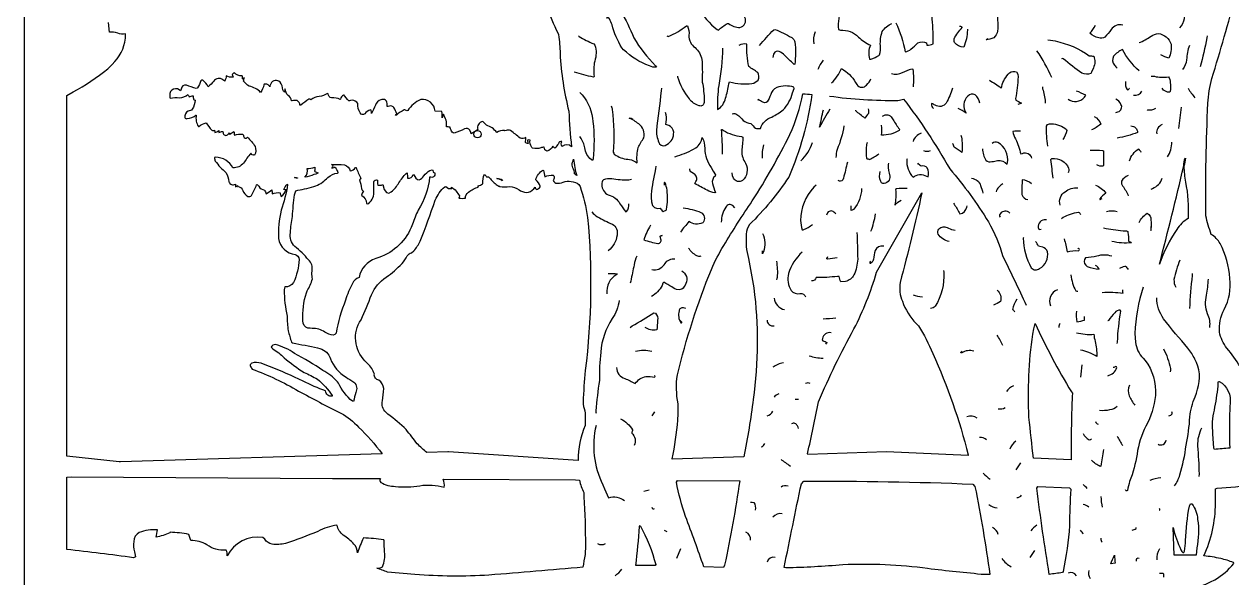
# Model space of a CAD drawing. Extents: x 1.4 to 96.1, y 1 to 80.1.
# Drawn here: x 22.92 to 37.49, y 51.5 to 58.17 of the extents above; entities that cross this region are included whole.
import ezdxf

# ---------------------------------------------------------------- set-up
doc = ezdxf.new("R2010")
doc.units = 0
doc.linetypes.add('0', pattern=[0])
doc.layers.add('1', color=7, linetype='0')

msp = doc.modelspace()

# ---------------------------------------------------------------- linework, layer by layer
at = {"layer": '1'}
for p, q in [((32.261147, 53.64537), (32.218891, 53.64537)), ((30.524971, 53.495903), (30.492149, 53.44735)), ((34.937416, 52.881485), (34.881073, 52.798149)), ((30.393675, 52.541122), (30.459324, 52.557304)), ((30.639858, 52.071831), (30.672678, 52.055649)), ((30.836794, 51.845284), (30.787563, 51.732002)), ((35.106445, 51.825928), (35.050102, 51.742592))]:
    msp.add_line(p, q, dxfattribs=at)
msp.add_lwpolyline([(52.935673, 80.146736), (22.935673, 80.146736), (22.935673, 80.118958), (22.921783, 80.118958), (22.921783, 42.118965), (52.921783, 42.118965), (52.921783, 42.146744), (52.935673, 42.146744)], close=True, dxfattribs=at)
for points in [[(31.526096, 58.852333, 0.062585), (31.047159, 58.396088), (31.04995, 58.370132, 0.09625), (31.279667, 58.103561), (31.295324, 58.0979, -0.064793), (31.403906, 58.1763), (31.418364, 58.176422, 0.168563), (31.554003, 58.130043, 0.499755), (31.613884, 58.250462), (31.607481, 58.263596, 0.272174), (31.485893, 58.320755), (31.477123, 58.325211, -0.107745), (31.462774, 58.410629, 0.114381), (31.745256, 58.494606), (31.760233, 58.506737, 0.295651), (31.78384, 58.721149, 0.237253), (31.739443, 58.739052)], [(37.585281, 54.042191, 0.049608), (37.42746, 54.262886, -0.116485), (37.337627, 54.458183, -0.145102), (37.395145, 54.729759, 0.147176), (37.463058, 55.105015, 0.100255), (37.34671, 55.525921, 0.122502), (37.236313, 55.63559, -0.008576), (37.171757, 55.858559, -0.011797), (37.197006, 57.215694, -0.044629), (37.245235, 57.514984, 0.012594), (37.533363, 58.520405, 0.044643)], [(29.227831, 58.383942, 0.036219), (29.357203, 58.063644), (29.364801, 58.042442, -0.034825), (29.38559, 57.814114, 0.048528), (29.491068, 57.11982, 0.017375), (29.523226, 56.692589, 0.371804), (29.410713, 56.69569), (29.410095, 56.699558, -0.330881), (29.406744, 56.754631, 0.539553), (29.367407, 56.727699, -0.019231), (29.320158, 56.675964, -0.110087), (29.297623, 56.699776, -0.203358), (29.226946, 56.636787, -0.318746), (29.19528, 56.686371, 0.120882), (29.151762, 56.677517, -0.143772), (29.054577, 56.67495), (29.042751, 56.684715, -0.168461), (29.022602, 56.772644, 0.059548), (28.990568, 56.772125, 0.004463), (28.998899, 56.731056, -0.123895), (28.966635, 56.743813, 0.020688), (28.972624, 56.805206, -0.306796), (28.903521, 56.795311, 0.013442), (28.78857, 56.887089, 0.216923), (28.733303, 56.886314), (28.720793, 56.884377), (28.713211, 56.887978, 0.166978), (28.622107, 56.864311, 0.154758), (28.496634, 56.951797, 0.043281), (28.452742, 56.995338, 0.457806), (28.393063, 56.899117, -0.02983), (28.313995, 56.847763), (28.308216, 56.861549), (28.298006, 56.890724, 0.369103), (28.233402, 56.907784, -0.063671), (28.108749, 56.857182, -0.319972), (28.069696, 56.892452, -0.047635), (28.05769, 56.926765, 0.008799), (28.014328, 56.932762, 0.180713), (27.978064, 57.082733), (27.975933, 57.076202), (27.962805, 57.040367, 0.043721), (27.960854, 57.114922), (27.956966, 57.116936), (27.878576, 57.121796, 0.427821), (27.705549, 57.259445, 0.147179), (27.547812, 57.129097), (27.537668, 57.124939, 0.223139), (27.504742, 57.134666, 0.070987), (27.412523, 57.073601), (27.402267, 57.067894, -0.08417), (27.417593, 57.088669, -0.011237), (27.381676, 57.163895, 0.327491), (27.327257, 57.180374), (27.311867, 57.177025), (27.298025, 57.177513), (27.299217, 57.197945, 0.631037), (27.222906, 57.257481, 0.247636), (27.159746, 57.192463, -0.008631), (27.109783, 57.093254), (27.10985, 57.102898), (27.108437, 57.133827), (27.099056, 57.135201, 0.174775), (27.029261, 57.086967, -0.50609), (26.975351, 57.098633, -0.190719), (26.947468, 57.213585, 0.184572), (26.876497, 57.253288, 0.132997), (26.84362, 57.244072), (26.83787, 57.246025, -0.05072), (26.777092, 57.31916), (26.772995, 57.31411, 0.230765), (26.738537, 57.265846), (26.734739, 57.261414, 0.143809), (26.628775, 57.280746, -0.39078), (26.589886, 57.330803), (26.581451, 57.335014, -0.128678), (26.479378, 57.2981, 0.104928), (26.378172, 57.257889, 0.31225), (26.355593, 57.266632, -0.009906), (26.25696, 57.193909), (26.247946, 57.190865, 0.234987), (26.214134, 57.247375, 0.129921), (26.155878, 57.243988), (26.148064, 57.246887, 0.202165), (26.106558, 57.30983, -0.209073), (26.069658, 57.388138, 0.018011), (26.060186, 57.348991, 0.016348), (26.039724, 57.37751, 0.169913), (26.007523, 57.471733, 0.506785), (25.897278, 57.451843, 0.106278), (25.883169, 57.414688, 0.422726), (25.818014, 57.444366), (25.814228, 57.438797, -0.088756), (25.773798, 57.346725, 0.133124), (25.637266, 57.423435, -0.144199), (25.567825, 57.483894, 0.005031), (25.57597, 57.524727, -0.020188), (25.557116, 57.500603, 0.048938), (25.551958, 57.54628, -0.246369), (25.454792, 57.585785, -0.063183), (25.430889, 57.564224), (25.442419, 57.53212, -0.186168), (25.358982, 57.546707, -0.075775), (25.341383, 57.483849), (25.319338, 57.49733, 0.457965), (25.208134, 57.48127, -0.015087), (25.141762, 57.415474, 0.062847), (25.078035, 57.493385, 0.326428), (25.052954, 57.486305, -0.040669), (25.014311, 57.40226), (25.008169, 57.397903), (24.997278, 57.395157, -0.039186), (24.878315, 57.434723, 0.401689), (24.815125, 57.387558), (24.808361, 57.364105, 0.723784), (24.677122, 57.311691), (24.676819, 57.290695), (24.683882, 57.278252, -0.080453), (24.794691, 57.282513, 0.166885), (24.896523, 57.321709, -0.015991), (24.913542, 57.29406, -0.030115), (24.958889, 57.305908, -0.046979), (24.962732, 57.261528, 0.054237), (24.982994, 57.2537, -0.128172), (24.949549, 57.143066, -0.223743), (24.897997, 57.122574, 0.274476), (24.859127, 57.042503, 0.383055), (24.888552, 57.031727, 0.173579), (24.993889, 57.073639), (24.998272, 57.07328, 0.195689), (25.023062, 56.935234), (25.029507, 56.936119, -0.115625), (25.118284, 56.979027, 0.013049), (25.183292, 56.891266, 0.343558), (25.217386, 56.893265), (25.222031, 56.864998, 0.148263), (25.269062, 56.887825, 0.104647), (25.27128, 56.864334, -0.064502), (25.314569, 56.876404), (25.316942, 56.873909), (25.319963, 56.861053, 0.675405), (25.381628, 56.841637), (25.38875, 56.847588), (25.398956, 56.85762, 0.415286), (25.403719, 56.842499, -0.025943), (25.452261, 56.876732, 0.024364), (25.458441, 56.82975, -0.15034), (25.556032, 56.842052, -0.32521), (25.567068, 56.818497, 0.679055), (25.613907, 56.806358, -0.06905), (25.706114, 56.695721, -0.22394), (25.699888, 56.589432), (25.695541, 56.591591), (25.691696, 56.593002, -0.39572), (25.658785, 56.608604), (25.653646, 56.612083, 0.036431), (25.567427, 56.493195, -0.218778), (25.440523, 56.437454, 0.274868), (25.229601, 56.56469), (25.21896, 56.560539, 0.128491), (25.226837, 56.518883, 0.054281), (25.354801, 56.380707, -0.115689), (25.391569, 56.270592, 0.467926), (25.470314, 56.241211, -0.050461), (25.469805, 56.210709, -0.010855), (25.496157, 56.22337, 1.00514), (25.505062, 56.211819, -0.292549), (25.558002, 56.163719, 0.15165), (25.618055, 56.092987, 0.278667), (25.663811, 56.102707, 0.037433), (25.72591, 56.234505), (25.732571, 56.236328), (25.75008, 56.215538, 0.228997), (25.821646, 56.170372, 0.013522), (25.841272, 56.124619, -0.004938), (25.909449, 56.17067, 0.009167), (25.913763, 56.125328, -0.156195), (26.007519, 56.136902, 0.035186), (26.02264, 56.0933, 0.14701), (26.08025, 56.170906, -0.029956), (26.052244, 56.175865, 0.005448), (26.090406, 56.23938), (26.099228, 56.236938, -0.041435), (26.022512, 55.925655, 0.083951), (25.990055, 55.585308, 0.337917), (26.189445, 55.395157, -0.307085), (26.237207, 55.333977, -0.098586), (26.170523, 55.056068, -0.281426), (26.065527, 55.003006, 0.054761), (26.056742, 54.968178, 0.048283), (26.093075, 54.650215, 0.022413), (26.104166, 54.474648, -0.014888), (26.144749, 54.336189), (26.159645, 54.327888, -0.006774), (26.46043, 54.268509), (26.487959, 54.259766, -0.26221), (26.614733, 54.136223, 0.169748), (26.803656, 53.917027, 0.008172), (26.899361, 53.85437, -0.33546), (26.919973, 53.729321, 0.030254), (26.894903, 53.624031), (26.879988, 53.625244, -0.112255), (26.714188, 53.842613), (26.702339, 53.86013, 0.079685), (26.525225, 53.996559, 0.029251), (26.181553, 54.200798, 0.099237), (25.951122, 54.307083, 0.325779), (25.901098, 54.277008), (25.919361, 54.25853, -0.044907), (26.058752, 54.149578, 0.040053), (26.298244, 53.971863, -0.028749), (26.457981, 53.891403, -0.080533), (26.637203, 53.693298), (26.637754, 53.686317, -0.465148), (26.557842, 53.75106, -0.036269), (26.287149, 53.86655), (26.182941, 53.914597, 0.020968), (25.778591, 54.083759, 0.144418), (25.668974, 54.084583, 0.231578), (25.645605, 54.054039, 0.019438), (25.671217, 54.012497, -0.045576), (26.230837, 53.748344, 0.009304), (26.742905, 53.480816, -0.074671), (26.955881, 53.313835, -0.045856), (27.23806, 52.991028), (24.083677, 52.895836), (24.068432, 52.895699), (23.436335, 52.964592), (23.435671, 53.001289), (23.435673, 57.308777), (23.511877, 57.352333, 0.050186), (23.929726, 57.631912), (23.984676, 57.68483, 0.166378), (24.145563, 57.998299), (24.145945, 58.052841, -0.146308), (24.049988, 58.061607, 0.089774), (23.949707, 58.07151), (23.939314, 58.188698, -0.08734)], [(30.04903, 58.366859), (30.064751, 58.370529, -0.147359), (30.115902, 58.327866, -0.032283), (30.275257, 58.003845, 0.063003), (30.535736, 57.66777), (30.547804, 57.649719, -0.127496), (30.463198, 57.665859, -0.102198), (30.150568, 57.861481), (30.130388, 57.885735, -0.080621), (30.012564, 58.159607, 0.073904), (29.937592, 58.299194, -0.04481), (29.950562, 58.237396)], [(32.773388, 58.366859, 0.087052), (32.741245, 58.104546), (32.766781, 58.095108, -0.224492), (32.98288, 58.013943, 0.068935), (33.127937, 57.914581, 0.164953), (33.115654, 57.749107), (33.133743, 57.748993, 0.065854), (33.230309, 57.790699), (33.237053, 57.798416, 0.14181), (33.248169, 57.912525, -0.097946), (33.270576, 58.078827, -0.168478), (33.38744, 58.177498)], [(33.435539, 58.18631, -0.066154), (33.547165, 57.835327, 0.165749), (33.616642, 57.869125, 0.011934), (33.701534, 57.942432, -0.293686), (33.804787, 57.94239), (33.810085, 57.916557, 0.134855), (33.883339, 57.931351), (33.885857, 57.951355, 0.020622), (33.871071, 58.270988, 0.091609)], [(34.644337, 58.350677, -0.061288), (34.662235, 58.085274, -0.167314), (34.614429, 58.005989, -0.087693), (34.522911, 57.980865), (34.529255, 57.985825), (34.545868, 57.994659)], [(36.859932, 58.124115, 0.25416), (36.910324, 58.366539), (36.900261, 58.380646, -0.040832), (36.777874, 58.399223)], [(30.672678, 58.027016, 0.153202), (30.689411, 58.021851, 0.079378), (30.908552, 58.149033), (30.920031, 58.147163, -0.159083), (30.939365, 58.033535, 0.263019), (31.012758, 57.886517, -0.172672), (31.095013, 57.744324, -0.033471), (31.098333, 57.499229), (31.099852, 57.471649, -0.040934), (31.124331, 57.25135), (31.121193, 57.225456, -0.541658), (31.061111, 57.186115, -0.172651), (30.94412, 57.269562, -0.09037), (30.803864, 57.531868), (30.803974, 57.541542)], [(34.29969, 58.107933), (34.29763, 58.097183, -0.100559), (34.254128, 57.893318, -0.235335), (34.142776, 57.947918, -0.178735), (34.138168, 57.993851, -0.088272), (34.235413, 58.126862), (34.234394, 58.131668, 0.176903), (34.201218, 58.140297)], [(36.170631, 58.156479, 0.346864), (36.031723, 58.104122, -0.037632), (35.956825, 58.013893, -0.246647), (35.880795, 58.003532, -0.107452), (35.774734, 58.058945, 0.058219), (35.842396, 58.156479)], [(29.605913, 58.027016), (29.613733, 58.019386, 0.03366), (29.790325, 57.93222), (29.804504, 57.916687, -0.157679), (29.8034, 57.722576, 0.108566), (29.797539, 57.539001), (29.788332, 57.530212, -0.022921), (29.556675, 57.590088)], [(31.788681, 57.91375, -0.011763), (31.963295, 58.102356), (31.975874, 58.106239, -0.026666), (32.178757, 58.008385, -0.164038), (32.217667, 57.954224, -0.05437), (32.216171, 57.685738), (32.208145, 57.682701, -0.018549), (32.080582, 57.807793, 0.109884), (32.005814, 57.844193, 0.378979), (31.960516, 57.805527), (31.952799, 57.768105)], [(35.267982, 57.978477), (35.30032, 57.977776, -0.094717), (35.722443, 57.821159), (35.750896, 57.799416), (35.764969, 57.787048, -0.086428), (35.822266, 57.781792, -0.221046), (35.816547, 57.64399), (35.795631, 57.591141), (35.786125, 57.574783, -0.199574), (35.679401, 57.578011, -0.035665), (35.453915, 57.753052, 0.21685), (35.432106, 57.751922)], [(36.367577, 57.946114, 0.085512), (36.512005, 58.025875, -0.114763), (36.599644, 58.055939, -0.290696), (36.753387, 57.92865, -0.138229), (36.72583, 57.757538, -0.04506), (36.630169, 57.800469)], [(37.188168, 58.027016), (37.18644, 58.002647, -0.014993), (37.106106, 57.654823)], [(31.345562, 57.881371, -0.039239), (31.298149, 57.429897, 0.038455), (31.282753, 57.139023, 0.215713), (31.380198, 57.278076, 0.031883), (31.421881, 57.448799), (31.430042, 57.474327, 0.096777), (31.698942, 57.45306, 0.152593), (31.773991, 57.495804, 0.247982), (31.769464, 57.587334, 0.002305), (31.660191, 57.657593, -0.06051), (31.638493, 57.927475, 0.169539), (31.542507, 57.91375)], [(36.367577, 57.606285, -0.07579), (36.166573, 57.862755, 0.098049), (36.061169, 57.782864, 0.328001), (36.070534, 57.675064, 0.084029), (36.104992, 57.638641)], [(36.974812, 57.91375, 0.076536), (36.941639, 57.740246, -0.123095), (36.892753, 57.62246)], [(32.658508, 57.46064, 0.113603), (32.777565, 57.636147), (32.804527, 57.616852, -0.148298), (32.962578, 57.439987, 0.485573), (33.082367, 57.435825, 0.072861), (33.134449, 57.509186)], [(33.380627, 57.573906, 0.20766), (33.514137, 57.587349, -0.008578), (33.627926, 57.632393), (33.641281, 57.626999, -0.044089), (33.643219, 57.412079)], [(34.562279, 57.493004, -0.034369), (34.704166, 57.399277), (34.712517, 57.419273, -0.143198), (34.804897, 57.582993, -0.259407), (34.891365, 57.593422), (34.906685, 57.567261), (34.908833, 57.533844, -0.034794), (34.878819, 57.271812), (34.880131, 57.252228, -0.00635), (34.949547, 57.217438, 0.001593), (34.906929, 57.201714)], [(36.515282, 57.541542), (36.532524, 57.541985), (36.552174, 57.540466, 0.093267), (36.721016, 57.53334), (36.732689, 57.522789, -0.095086), (36.744354, 57.363281), (36.737827, 57.349266, -0.280277), (36.64658, 57.395897)], [(30.607029, 57.395897), (30.606138, 57.364231, 0.005866), (30.547363, 56.884533, 0.123729), (30.58604, 56.725471, 0.409896), (30.67465, 56.717545, 0.274224), (30.755705, 56.866566, 0.244749), (30.69577, 56.948261), (30.659128, 56.961792), (30.663275, 56.992989, 0.177431), (30.656267, 57.104614)], [(31.460447, 57.088432, -0.307742), (31.518721, 57.079243, -0.07041), (31.594221, 57.009869, 0.16178), (31.684181, 56.972351, -0.006856), (31.740944, 56.915047, 0.040244), (31.800472, 56.913231, -0.231682), (31.937397, 57.050156, 0.054611), (32.076252, 57.136093, 0.119722), (32.189419, 57.341423), (32.208054, 57.394974), (32.203918, 57.4114, 0.146881), (31.997398, 57.406075, 0.20491), (31.924963, 57.319733, -0.053615), (31.881535, 57.232979, -0.354081), (31.829531, 57.229633, -0.057652), (31.774145, 57.26152), (31.771441, 57.250916)], [(34.11916, 57.395897, -0.036902), (34.043339, 57.218945, -0.415921), (33.90799, 57.194275, -0.007095), (33.869488, 57.212471), (33.866173, 57.208107, 0.308328), (33.889392, 57.153167)], [(35.202339, 57.412079), (35.204834, 57.391273, -0.043134), (35.236622, 57.232872), (35.235161, 57.217896)], [(36.203457, 57.476822, 0.173327), (36.225361, 57.381031, 0.578066), (36.248379, 57.392502), (36.252697, 57.395897)], [(29.622322, 57.347359), (29.653427, 57.317078, -0.153482), (29.78182, 56.994114, -0.049719), (29.784945, 56.547333), (29.774956, 56.527588), (29.759226, 56.536583, -0.172469), (29.684313, 56.676838, 0.082633), (29.632088, 56.804726), (29.622322, 56.813324)], [(32.634418, 57.302269, 0.036466), (33.460419, 57.249687, 0.059771), (33.528332, 57.266441, -0.032431), (34.086338, 56.42495, -0.038627), (34.550823, 55.787292, -0.057809), (34.726395, 55.367592, -0.007585), (35.006104, 54.784264)], [(34.447399, 57.217896, 0.190483), (34.391239, 57.317455, 0.36706), (34.303478, 57.302113, 0.374116), (34.281734, 57.097755, 0.028419), (34.184807, 57.153168)], [(35.514164, 57.266441), (35.534279, 57.251137, 0.388941), (35.725449, 57.311386, 0.029085), (35.612633, 57.363541)], [(36.088573, 57.104614), (36.113281, 57.112736, 0.508185), (36.149467, 57.201855, 0.194867), (36.088574, 57.266442)], [(29.999792, 57.185532, -0.042765), (30.014908, 57.139175, -0.043913), (30.0271, 56.625881, 0.273247), (30.061552, 56.587234, 0.123688), (30.223148, 56.539455, -0.114745), (30.31567, 56.497169, -0.090564), (30.328226, 56.682442, -0.024647), (30.395126, 56.800743, 0.319331), (30.333256, 56.966496, 0.079678), (30.216461, 57.037521, -0.2267), (30.262386, 57.023712)], [(32.639084, 57.144691, 0.020986), (32.515759, 56.926636, -0.000522), (32.560226, 57.138382)], [(33.102718, 57.148087, -0.097515), (33.10421, 57.092186, 0.067136), (33.062008, 57.036362, -0.024185), (32.950897, 57.125076), (32.951344, 57.131485)], [(36.564518, 57.153168, -0.175599), (36.471138, 57.13176), (36.466045, 57.136978)], [(33.275314, 57.062035, -0.443092), (33.38765, 57.040474), (33.403675, 57.01812, 0.0632), (33.479412, 56.902985), (33.473423, 56.888802, -0.159653), (33.263058, 56.831993, 0.071332), (33.261226, 56.950928)], [(35.267982, 56.700043, -0.052211), (35.253139, 56.939827), (35.262169, 56.959602), (35.286007, 56.966843), (35.310535, 56.96981, -0.164009), (35.493637, 56.898674), (35.497013, 56.885643, -0.100389), (35.448517, 56.780967)], [(35.825989, 57.056068, -0.210521), (35.90551, 56.963036, -0.061791), (35.793159, 56.894249)], [(30.771152, 56.570595), (30.800354, 56.583244, 0.063714), (31.022072, 56.677456, 0.19177), (31.100586, 56.804008, -0.117354), (31.129366, 56.671234, 0.140912), (31.205841, 56.439903), (31.232367, 56.396053), (31.260252, 56.353058), (31.256077, 56.337982, 0.340374), (31.225082, 56.249592, 0.066227), (31.259487, 56.142288), (31.249638, 56.136795, -0.108106), (31.159378, 56.168896, -0.026186), (31.010078, 56.249344), (31.021997, 56.273026, 0.479844), (30.997799, 56.366592), (30.970762, 56.384148, -0.423861), (30.951683, 56.42495)], [(31.345562, 56.602959, 0.008564), (31.333107, 56.89962), (31.340254, 56.900818), (31.354788, 56.887924, 0.097294), (31.572214, 56.813614), (31.58902, 56.807404, -0.026879), (31.576071, 56.641148, 0.154605), (31.623352, 56.492233, -0.340375), (31.583874, 56.283138, -0.441258), (31.478052, 56.312157), (31.466568, 56.340332), (31.460447, 56.376396)], [(32.809097, 56.943176, -0.056402), (32.726517, 56.658978, 0.069687), (32.711887, 56.562035)], [(34.217625, 56.829506), (34.224941, 56.808418, -0.068257), (34.231182, 56.62397, 0.025586), (34.138374, 56.68663, 0.109552), (34.119159, 56.732421)], [(34.939747, 56.878067, 0.063226), (34.843819, 56.875679, 0.075222), (34.878002, 56.786781, -0.045139), (34.942169, 56.60498), (34.962299, 56.612183, -0.465476), (35.071042, 56.554405)], [(36.269108, 56.942787, -0.418103), (36.348633, 56.86422, -0.052757), (36.104992, 56.79715)], [(33.092201, 56.742592), (33.085522, 56.73365), (33.081001, 56.716637, 0.039624), (33.080578, 56.550568, -0.046953), (33.116505, 56.536308, 0.014185), (33.230595, 56.606117)], [(34.480221, 56.667686, 0.137018), (34.520432, 56.528831, 0.258169), (34.592892, 56.512474, 0.0602), (34.661751, 56.527138, -0.269505), (34.775578, 56.480011), (34.782616, 56.499519, 0.311164), (34.665031, 56.742535, 0.234608), (34.595097, 56.732422)], [(36.252697, 56.522041, -0.186115), (36.363922, 56.665649, 0.001255), (36.38998, 56.627319)], [(33.57111, 56.548149), (33.565304, 56.537216, 0.194582), (33.641579, 56.324585, -0.312273), (33.804691, 56.336121), (33.822575, 56.328072, 0.196826), (33.814331, 56.437695, 0.329427), (33.740181, 56.457153, -0.032679), (33.697884, 56.492592)], [(35.33363, 56.311676, -0.012896), (35.305416, 56.538284), (35.315956, 56.550888, -0.334429), (35.518799, 56.43222, -0.152325), (35.514164, 56.376396)], [(35.776749, 56.651505, 0.004289), (35.926167, 56.648468), (35.938671, 56.641853, -0.018998), (35.938675, 56.466965), (35.930233, 56.457497, -0.20371), (35.858811, 56.473496)], [(30.541382, 56.457314), (30.5373, 56.425728), (30.528564, 56.38092, 0.051938), (30.483164, 56.078796), (30.48735, 56.026787), (30.500498, 55.98558), (30.524548, 55.958611), (30.561447, 55.949326), (30.591705, 55.952332, 0.087836), (30.626801, 55.910034, -0.083854), (30.666552, 55.925819), (30.669689, 55.937538, 0.064887), (30.675396, 56.169754, 0.040953), (30.653679, 56.258667, 0.794223), (30.642021, 56.251389, -0.011451), (30.639858, 56.230751)], [(32.852745, 56.506485), (32.844002, 56.481178, -0.025442), (32.794556, 56.291649, -0.436285), (32.74006, 56.284265)], [(33.345741, 56.492592), (33.34153, 56.476921, 0.066618), (33.362999, 56.339272, -0.48507), (33.276035, 56.248287, -0.248995), (33.252514, 56.274372, -0.179537), (33.247143, 56.395371)], [(30.245975, 56.295494), (30.212662, 56.288574, -0.053706), (30.007473, 56.306145, 0.111517), (29.910574, 56.294052, 0.308494), (29.888706, 56.237186, 0.276165), (29.966042, 56.111671, -0.232491), (30.107824, 56.003017, 0.028115), (30.177927, 55.907738), (30.186724, 55.911064, 0.266399), (30.213143, 56.004203)], [(32.472431, 56.228706), (32.443687, 56.205009, 0.185684), (32.285892, 55.802055, 0.063339), (32.305813, 55.689178), (32.317081, 55.690567, 0.067609), (32.430176, 55.756485)], [(34.348923, 56.311676, -0.301597), (34.457333, 56.222942, -0.03819), (34.48523, 56.133751)], [(35.071045, 56.246933, 0.143425), (34.958641, 56.293419), (34.958313, 56.255669, 0.066429), (34.955494, 56.115608, 0.300356), (35.027725, 56.055881)], [(35.842396, 56.230751, -0.134026), (35.967937, 56.133209, 0.079663), (35.894974, 56.063232), (35.895351, 56.058243), (35.897522, 56.053726, -0.252993), (35.924458, 56.068931)], [(36.236279, 56.344032, 0.199189), (36.157547, 56.277763, 0.167175), (36.159, 56.235344, -0.037351), (36.232048, 56.118355), (36.236279, 56.101288)], [(36.515282, 56.182213), (36.531601, 56.190582, 0.234544), (36.64658, 56.311676)], [(33.02177, 56.187035, -0.157542), (32.929893, 55.94162, -0.120456), (32.897079, 55.925293, 0.026638), (32.895001, 55.978706)], [(33.57111, 56.187035, 0.043372), (33.441994, 56.184975), (33.431919, 56.177742, -0.054671), (33.423279, 55.986496, -0.161716), (33.500683, 56.048149)], [(35.415691, 55.988022, -0.332441), (35.476505, 56.150463, -0.184283), (35.629044, 56.198388)], [(30.869623, 55.95565, -0.059175), (31.08289, 55.900497, -0.417706), (31.112766, 55.779709), (31.10498, 55.773102, -0.265179), (30.93939, 55.791435, 0.015463), (30.836794, 55.66436)], [(31.493269, 55.95565), (31.468506, 55.982063, 0.499404), (31.386074, 55.965626, 0.15123), (31.329088, 55.783569)], [(34.131687, 56.011833), (34.137821, 55.997955, -0.040154), (34.207371, 55.883957, 0.327258), (34.288837, 55.962906), (34.293686, 55.979759)], [(29.770027, 55.907104, 0.128484), (29.837854, 55.849209, 0.038148), (30.017174, 55.759209, -0.327098), (30.072367, 55.624588, -0.191477), (29.966974, 55.437813)], [(32.711887, 55.881485), (32.699677, 55.894142), (32.686932, 55.904388, 0.548475), (32.606171, 55.8862), (32.599205, 55.867592)], [(34.808453, 55.890923), (34.797386, 55.90432, 0.439656), (34.686516, 55.872902, 0.227186), (34.693574, 55.842377)], [(35.251572, 55.810005), (35.22472, 55.809593, 0.523915), (35.158371, 55.699421, 0.393491), (35.185925, 55.696739)], [(35.432106, 55.826202), (35.45179, 55.841621, -0.089727), (35.636978, 55.903618, -0.151754), (35.66187, 55.874741)], [(36.367577, 55.777641, -0.111006), (36.465637, 55.892914, -0.287031), (36.511757, 55.808437, -0.050199), (36.510155, 55.704025), (36.511631, 55.681847, 0.02301), (36.515282, 55.729095)], [(30.47574, 55.745277, 0.058717), (30.395779, 55.570938, 0.036358), (30.565077, 55.525997, 0.499223), (30.601885, 55.576752), (30.592518, 55.612946, 0.012025), (30.617228, 55.620827, 0.067379), (30.590618, 55.615814)], [(31.824493, 55.64537), (31.837746, 55.623146, -0.197593), (31.827631, 55.399574, -0.015017), (31.824494, 55.437035)], [(32.965435, 55.659264, -0.002126), (32.974506, 55.338947, -0.091947), (32.929592, 55.146847, -0.192279), (32.828072, 55.068649), (32.770309, 55.064087, -0.021774), (32.751682, 55.129066), (32.730427, 55.129307, -0.034269), (32.474838, 55.115936, -0.339022), (32.416092, 55.075928)], [(34.078194, 55.548149, -0.190961), (33.943626, 55.639259, -0.535102), (34.007317, 55.725224, -0.169433), (34.068855, 55.709152, 0.080056), (34.148621, 55.687035)], [(35.940868, 55.712914, 0.015142), (36.174458, 55.679367), (36.217724, 55.677689), (36.232826, 55.672203), (36.232105, 55.659775, -0.06356), (36.23914, 55.553902, -0.036239), (36.277466, 55.5355, -0.093819), (36.039341, 55.551094)], [(33.289398, 55.492592), (33.252857, 55.494591, 0.364868), (33.178989, 55.412563, 0.01364), (33.158611, 55.312996, -0.009959), (33.127319, 55.285324), (33.124203, 55.286873, -0.242633), (33.134458, 55.312033)], [(34.972576, 55.59964), (34.969063, 55.589317, 0.110145), (35.067287, 55.234322, 0.423604), (35.1688, 55.224297, 0.318327), (35.26313, 55.426373, 0.22706), (35.206902, 55.481781), (35.170345, 55.488747), (35.154716, 55.49263, 0.051709), (35.120274, 55.551094)], [(35.464928, 55.583458, -0.028675), (35.500607, 55.423691, -0.084142), (35.639519, 55.439342, 0.858486), (35.635616, 55.464073), (35.631809, 55.466408), (35.629044, 55.470177)], [(30.311619, 55.373077, 0.08528), (30.279394, 55.268688, 0.006931), (30.237621, 55.073448), (30.229557, 55.049423)], [(31.082975, 55.373077, -0.232235), (31.034662, 55.379299, -0.144352), (30.935271, 55.470177)], [(32.303406, 55.423149, 0.124667), (32.140366, 55.164413, 0.191584), (32.170795, 54.958218, 0.272797), (32.277508, 54.923355, -0.391588), (32.34566, 54.881485)], [(32.725975, 55.353706, -0.034931), (32.611954, 55.339149), (32.603676, 55.342644), (32.600769, 55.345642, 0.16904), (32.613286, 55.367592)], [(36.039341, 55.373077, 0.158149), (35.857979, 55.372814, -0.051686), (35.723877, 55.354195), (35.70837, 55.333, 0.35625), (35.743717, 55.248444, 0.056759), (35.888336, 55.215652, 0.172762), (35.842396, 55.259804)], [(30.492149, 55.21125, 0.316781), (30.639473, 55.270691), (30.651548, 55.284843, -0.286726), (30.771153, 55.340714)], [(31.993521, 55.312035, -0.062966), (32.00383, 55.11776), (31.999687, 55.102219), (31.993521, 55.089813)], [(36.13781, 55.227432, -0.043829), (36.194939, 55.254517), (36.203529, 55.253784, -0.105152), (36.236278, 55.21125)], [(36.859932, 55.324532, 0.049089), (36.789238, 55.092533, 0.145999), (36.810695, 55.000877)], [(29.966974, 55.162704, -0.063684), (30.075153, 55.160011), (30.067932, 55.151443, 0.311566), (29.950565, 54.91996)], [(30.85321, 55.195068, -0.403141), (30.901999, 55.043758, -0.132307), (30.853878, 54.974876, -0.276248), (30.733215, 55.00209, 0.020058), (30.636995, 55.059265), (30.623798, 55.048492), (30.615511, 55.020569, -0.126117), (30.488687, 54.886231)], [(34.007767, 55.200928), (34.012264, 55.178757, -0.158499), (33.90836, 54.770138, -0.179414), (33.852825, 54.742592)], [(35.546986, 55.146523, 0.104941), (35.605133, 54.955715, 0.351833), (35.629044, 54.952339)], [(37.007641, 55.162704), (37.007252, 55.140915, 0.007286), (36.974812, 54.741959)], [(37.220985, 54.515404, 0.161638), (37.19379, 54.678806, -0.160128), (37.182735, 54.903282, 0.022177), (37.204578, 55.097984)], [(34.655704, 54.964813, -0.309372), (34.695507, 54.828339, -0.04861), (34.613449, 54.784264)], [(35.924458, 54.936157, -0.061547), (36.17606, 54.926327), (36.172974, 54.930428, 0.078381), (36.170632, 54.968521)], [(36.416813, 55.000877, 0.071492), (36.31797, 54.440529), (36.320148, 54.388199), (36.325645, 54.337486, 0.174828), (36.417622, 54.143612), (36.439907, 54.117683, -0.184421), (36.564362, 53.694584, -0.105021), (36.449196, 53.323959, 0.081213), (36.343861, 52.987591, -0.049678), (36.254536, 52.659992, 0.015839), (36.227325, 52.55035, -0.619943), (36.203456, 52.557304)], [(30.098269, 54.839058, -0.127011), (30.013309, 54.621452, 0.124377), (29.875324, 54.216541, 0.026788), (29.859032, 53.876045, 0.012236), (29.815857, 53.508465), (29.817024, 53.49403), (29.819265, 53.479721)], [(34.895161, 54.853706, 0.101544), (34.840496, 54.732513, -0.203861), (34.866993, 54.700928)], [(36.794285, 52.605858, 0.114542), (36.858418, 52.737064, 0.047133), (36.934856, 53.0961, 0.040871), (36.980667, 53.436146, -0.076672), (37.044796, 53.679291), (37.059639, 53.724434), (37.073322, 53.769943, 0.211378), (37.040104, 54.133869, 0.055799), (36.958023, 54.265213, -0.017075), (36.66312, 54.618416, -0.14744), (36.580932, 54.871422)], [(30.229557, 54.515404), (30.253847, 54.532333, 0.013005), (30.516712, 54.689026), (30.535746, 54.685143, -0.25409), (30.560854, 54.600643, -0.039115), (30.550678, 54.484535, -0.217618), (30.410092, 54.515404)], [(30.902441, 54.741959), (30.872957, 54.750343, 0.459582), (30.820143, 54.713978, 0.206826), (30.84091, 54.569599, 1.123396), (30.846434, 54.585793, -0.016173), (30.836794, 54.596313)], [(35.612633, 54.709595, 0.0964), (35.618202, 54.582443, 0.02077), (35.71117, 54.601936, -0.046917), (35.711101, 54.644867)], [(36.104992, 54.321205), (36.10775, 54.339005, -0.031686), (36.148365, 54.709755), (36.141327, 54.723549, 0.217255), (36.075203, 54.691307, 0.066373), (35.99931, 54.596901), (35.994171, 54.594002), (35.990105, 54.596313)], [(32.655544, 54.450928), (32.634327, 54.454979, 0.347115), (32.54612, 54.363892), (32.55254, 54.354736, -0.052001), (32.606983, 54.330849, 0.242882), (32.585117, 54.312035)], [(35.612633, 54.450668, 0.081093), (35.823566, 54.431992, 0.064029), (35.83823, 54.346668, -0.048302), (35.859978, 54.165421, 0.083526), (35.661869, 54.240303)], [(34.373993, 54.228706, 0.229187), (34.231369, 54.207787), (34.21944, 54.20694, -0.404458), (34.233135, 54.228706)], [(36.662991, 54.256485, -0.06081), (36.747593, 54.021069, -0.057912), (36.745041, 53.981377)], [(35.990105, 53.932831, 0.246931), (36.101604, 54.030495, 0.69231), (36.072483, 54.035412, -0.098364), (36.055752, 54.029922)], [(30.065447, 54.029922, 0.329039), (30.165741, 53.900543, -0.006451), (30.291086, 53.83812, -0.193289), (30.421345, 53.923248, -0.028163), (30.525642, 53.916496, 0.661389), (30.524972, 53.932833)], [(36.252701, 53.81955, 0.250429), (36.250477, 53.690941, 0.091502), (36.318337, 53.576805)], [(36.104992, 53.560631, -0.167084), (36.012428, 53.519936, -0.068403), (35.891636, 53.512085)], [(36.728638, 53.44735, 0.118897), (36.766506, 53.472588, 0.310197), (36.761457, 53.495904)], [(29.819265, 53.334076, 0.175292), (29.9009, 52.618408), (29.922794, 52.568314), (29.970295, 52.462662, -0.244155), (30.16391, 52.427856)], [(30.114679, 53.414986, -0.125301), (30.260286, 53.280624, -0.071077), (30.248587, 53.241875, -0.345408), (30.278796, 53.091331)], [(32.261147, 53.298149), (32.254848, 53.314392), (32.24744, 53.328827, 0.448787), (32.176635, 53.353707)], [(35.694691, 53.236977, 0.158817), (35.765488, 53.16164, 0.277515), (35.793159, 53.172256)], [(37.12252, 53.301704, 0.130488), (37.073238, 53.087738, -0.013587), (37.091717, 52.74913), (37.089699, 52.719147)], [(35.940868, 53.042793, -0.004198), (35.90781, 52.844742), (35.89922, 52.837578, -0.068126), (35.793159, 52.91333)], [(31.683638, 52.409264, -0.054642), (31.723433, 52.406845, -0.169977), (31.739983, 52.312034)], [(36.61375, 52.314575), (36.620029, 52.313713, 0.381365), (36.613751, 52.330758)], [(36.285519, 52.071831, 0.137758), (36.331261, 52.090141), (36.334126, 52.096889), (36.334747, 52.104195)], [(36.61375, 51.553993, -0.107864), (36.660507, 51.551544, -0.11658), (36.66299, 51.50544)]]:
    msp.add_lwpolyline(points, format="xyb", dxfattribs=at)
for points in [[(30.738352, 52.929344, 0.029592), (30.805454, 53.398415, 0.021737), (30.807796, 53.595604, -0.082299), (30.799826, 53.942802, -0.037086), (31.210382, 55.214382, -0.035545), (31.358547, 55.499977, -0.015039), (31.703407, 56.038647, 0.02824), (32.156326, 56.838726, 0.058251), (32.313858, 57.331177, -0.003485), (32.421055, 57.322533, -0.066827), (32.144047, 56.32576, -0.050382), (31.670752, 55.753963, 0.165375), (31.631075, 55.638767, 0.091246), (31.658121, 55.346634), (31.721504, 54.992508, -0.066586), (31.713886, 53.647575, -0.01911), (31.602381, 52.955559), (30.738897, 52.925644)], [(29.541004, 56.439095), (29.529419, 56.468025, -0.033646), (29.546848, 56.542068, 0.046747), (29.586418, 56.345665, 0.023126), (29.560362, 56.364395, 0.074339)], [(36.927441, 56.265884, -0.066891), (36.958401, 55.826195, 0.128421), (36.823494, 55.695026, 0.064609), (36.613842, 55.276352, 0.00641), (36.907013, 56.459915, -0.134973), (36.926533, 56.555374, -0.062771), (36.907555, 56.459419, 0.033565)], [(26.391951, 55.170212), (26.394857, 55.197899, 0.262155), (26.351875, 55.328583, 0.052399), (26.185678, 55.489986, -0.246279), (26.132494, 55.656429, -0.037016), (26.158218, 55.851967, -0.022549), (26.183714, 56.111046), (26.190638, 56.136925), (26.199278, 56.159317), (26.221289, 56.167809, 0.031122), (26.440439, 56.220055, 0.117979), (26.584253, 56.323181, -0.150125), (26.701803, 56.373642), (26.710066, 56.378967, 0.122134), (26.670509, 56.442909, 0.010051), (26.633265, 56.432266, -0.0621), (26.648565, 56.462456, 0.0086), (26.629871, 56.479019, -0.02031), (26.785763, 56.473915, -0.283578), (26.852589, 56.400719, 0.205741), (26.91923, 56.442719), (26.924061, 56.440781, 0.021072), (26.981003, 56.312836, -0.077089), (26.964699, 56.291389, -0.097454), (26.989332, 56.187439, 0.217687), (27.016178, 56.157166, 0.137523), (26.990345, 56.107559, -0.250029), (27.050451, 56.009232), (27.0611, 56.002914), (27.077147, 56.008049, 0.235102), (27.139034, 56.162384, 0.03599), (27.138149, 56.27071, -0.448863), (27.18261, 56.291115, 0.014576), (27.186573, 56.230385, 0.169952), (27.246208, 56.234924), (27.265032, 56.175285), (27.289803, 56.140167), (27.318266, 56.132706), (27.349318, 56.147163, 0.092466), (27.440886, 56.258366, -0.028668), (27.528072, 56.370979), (27.540369, 56.375786, -0.026527), (27.544664, 56.314667, 0.408895), (27.614092, 56.357841), (27.622553, 56.352074), (27.644623, 56.314095), (27.6658, 56.295929), (27.686401, 56.293823, 0.178657), (27.742403, 56.342117, -0.071036), (27.815884, 56.407478), (27.841444, 56.412292), (27.849743, 56.409279), (27.853344, 56.385002, 0.078024), (27.871141, 56.382301, -0.655717), (27.82568, 56.323647), (27.812061, 56.323334, -0.107513), (27.675621, 55.928703, 0.041299), (27.605108, 55.758801), (27.587719, 55.718613, -0.23131), (27.161888, 55.346546, 0.26859), (26.961651, 55.116302, 0.225907), (26.882269, 55.042843, 0.064545), (26.798651, 54.844048, 0.058402), (26.684351, 54.444855), (26.669117, 54.427597), (26.650236, 54.422783, -0.150598), (26.548489, 54.458775, 0.149518), (26.394691, 54.502655), (26.370571, 54.504547, -0.364042), (26.287575, 54.564453), (26.282473, 54.595818, -0.08617), (26.324989, 54.932861), (26.33449, 54.953842, 0.060765), (26.3992, 55.098869, -0.061142)], [(26.416706, 56.355446, -0.051814), (26.307156, 56.32592, 0.310235), (26.333199, 56.427879, 0.07891), (26.426882, 56.445618, -0.056212), (26.423721, 56.398354), (26.426481, 56.394012, 0.019955), (26.466646, 56.376472), (26.462051, 56.371506), (26.439444, 56.36335)], [(29.544422, 56.267517, -0.24433), (29.626492, 56.214424, -0.040983), (29.716805, 55.840622, -0.054418), (29.688499, 53.996033, 0.01333), (29.662912, 53.615318, 0.070077), (29.682932, 53.511017), (29.687973, 53.480141), (29.687971, 53.33419, 0.105216), (29.604235, 52.912605), (28.038399, 53.014992), (28.033072, 53.015022), (27.77817, 53.007324, -0.022025), (27.661808, 53.111877, 0.004897), (27.529661, 53.283104, 0.03013), (27.309057, 53.470047), (27.285189, 53.49263, -0.277969), (27.24383, 53.632065, 0.020105), (27.2577, 53.776836, 0.21913), (27.199278, 53.87886, -0.425648), (27.145792, 53.950882, 0.137392), (27.063528, 54.078705), (27.03227, 54.11203, -0.352835), (26.984272, 54.607853, 0.031329), (27.110085, 54.908024, -0.140968), (27.288939, 55.119663, 0.033875), (27.479223, 55.283772, 0.065563), (27.541224, 55.378181, -0.188179), (27.594324, 55.412155), (27.62332, 55.437256, 0.053702), (27.697144, 55.55304, 0.013625), (27.8787, 56.047268, -0.109028), (27.995371, 56.210617), (28.006914, 56.213966, 0.321995), (28.081053, 56.189873, -0.312038), (28.076036, 56.20459, -0.134506), (28.170635, 56.098694, 0.010345), (28.162233, 56.073532, 0.074166), (28.242783, 56.07238, -0.238565), (28.281996, 56.144165, -0.1042), (28.402061, 56.207466, -0.335222), (28.396624, 56.220535, 0.064609), (28.452362, 56.244354), (28.454815, 56.250183, -0.139029), (28.472157, 56.360237, -0.03517), (28.499527, 56.328163, -0.050054), (28.522083, 56.33062, 0.032242), (28.615065, 56.23605, 0.054434), (28.657808, 56.213783), (28.656063, 56.211426, 0.071937), (28.775904, 56.21151, -0.161888), (28.890846, 56.171532), (28.907984, 56.162201, 0.429532), (29.083864, 56.205025, 0.08838), (29.099113, 56.175766, 0.169681), (29.145422, 56.20874), (29.146055, 56.215256, 0.132753), (29.092394, 56.293739, -0.202435), (29.180286, 56.41024), (29.184053, 56.407036, 0.027706), (29.201881, 56.331223, -0.141925), (29.301613, 56.348831), (29.310425, 56.341835, -0.213904), (29.301729, 56.28653, 0.388786), (29.351749, 56.252243, 0.108561), (29.446913, 56.274025, -0.102647)], [(26.207201, 56.314758, -0.054652), (26.182348, 56.321793, -0.160726), (26.217714, 56.315529), (26.216625, 56.313492)], [(28.650007, 56.299942), (28.622837, 56.307945, -0.213847), (28.69009, 56.290375), (28.686916, 56.281906, 0.096747)], [(33.680447, 54.561424), (33.707497, 54.53418, -0.040585), (33.879322, 54.201683, -0.046571), (34.306145, 52.977867), (34.30518, 52.972359), (33.323009, 53.015091), (32.372581, 52.982193), (32.370747, 52.992298, -0.000608), (32.503185, 53.6175, -0.026739), (32.929058, 54.496288, 0.050132), (33.201706, 55.182243), (33.748455, 56.136002, -0.011564), (33.486546, 55.05727, 0.140978), (33.513752, 54.829697, 0.108683)], [(35.552887, 53.40675, 0.005263), (35.547264, 52.918217), (35.093063, 52.938011, -0.002044), (35.040478, 53.43248, -0.047366), (35.085545, 54.431934), (35.098068, 54.497463), (35.112904, 54.562508, 0.026184), (35.552162, 53.736542), (35.5634, 53.722458, 0.004664)], [(37.462204, 53.522766, 0.01449), (37.460697, 53.060211, 0.009584), (37.276817, 53.044518), (37.270966, 53.061111), (37.25898, 53.233864, -0.086092), (37.276157, 53.519325, 0.026255), (37.32085, 53.806194, 0.003416), (37.320282, 53.855591, -0.290181), (37.335846, 53.864632, -0.306886), (37.465118, 53.590778, 0.004462)], [(27.399704, 52.598892, 0.07346), (27.693741, 52.607819, -0.098905), (27.989105, 52.589745, 0.128757), (27.976053, 52.686577), (29.572765, 52.677017), (29.619383, 52.672577, 0.067104), (29.671558, 52.524933), (29.672066, 52.474651, -0.017477), (29.690052, 51.885952), (29.687166, 51.776413, 0.007226), (29.660479, 51.625633, -0.001207), (28.527956, 51.529701, -0.034046), (27.632706, 51.5373), (27.305004, 51.565674, 0.020031), (27.173613, 51.614174, 0.167773), (27.242878, 51.630638, 0.15148), (27.268009, 51.811398, -0.022235), (27.263229, 51.94384), (27.257679, 51.954979, 0.023434), (27.013508, 51.978645, 0.01087), (26.940752, 51.79834, 0.217294), (26.89831, 51.904579, 0.070964), (26.769651, 52.011822, -0.166764), (26.694143, 52.131859, 0.081719), (26.462614, 52.057388, -0.02521), (26.073494, 51.912533, -0.084808), (25.91287, 51.901337, -0.20454), (25.825525, 51.962517), (25.799969, 51.984032, 0.315859), (25.370453, 51.763947, 0.189489), (25.35738, 51.8302, -0.182802), (25.125593, 51.896526, 0.148925), (24.93269, 51.94593), (24.90629, 52.021111, 0.037227), (24.683929, 52.046265), (24.67688, 52.041267, -0.055057), (24.512947, 51.985779, 0.05085), (24.528324, 52.076614, 0.108689), (24.310247, 52.042702, 0.272507), (24.243219, 51.93486, 0.103255), (24.25247, 51.810783), (24.263802, 51.75174), (24.242418, 51.739738, 0.005561), (23.435701, 51.839775), (23.435673, 52.71151), (23.487362, 52.713318), (26.642027, 52.694489), (27.21842, 52.694489, 0.372008), (27.221523, 52.647026, 0.128168)], [(30.801342, 52.669746), (31.551317, 52.665375, -0.016807), (31.368841, 51.649254), (31.358088, 51.623245), (31.118656, 51.629875, 0.007028), (30.899647, 52.236637, -0.036824), (30.788683, 52.651268)], [(33.81794, 51.608574, 0.044955), (32.794746, 51.653702, -0.017259), (32.108917, 51.617302), (32.08847, 51.623039, -0.00237), (32.294937, 52.630825), (32.324551, 52.661003, -0.01175), (34.36311, 52.62661), (34.388947, 52.598091, -0.012804), (34.569382, 51.538864), (34.506683, 51.535461, -0.007942)], [(35.444542, 51.56073, -0.009423), (35.285072, 51.539391, -0.010067), (35.135696, 52.576782), (35.147472, 52.597534), (35.527821, 52.583054), (35.545414, 52.566177, 0.018747), (35.529572, 52.127258, -0.035747), (35.450668, 51.573196)], [(37.352146, 51.729065, 0.032797), (37.149754, 51.761597, 0.106209), (37.290012, 52.395935, 0.01672), (37.289928, 52.569618), (37.309246, 52.576126, -0.003356), (38.195915, 52.649918), (38.188828, 52.546738, -0.003407), (37.958904, 51.121323), (37.928238, 50.960644), (37.895657, 50.800339, 0.038596), (37.671139, 49.919685, 0.13847), (37.791866, 49.353355), (37.780975, 49.35006, 0.012687), (37.497143, 49.369728, 0.00633), (36.874023, 49.341064), (36.804794, 51.330437), (36.82309, 51.336708, 0.10227), (37.281811, 51.474503, 0.085373), (37.511589, 51.668892), (37.506618, 51.682312, 0.033783)], [(36.929939, 51.947792, -0.038721), (36.974442, 52.360168), (36.98093, 52.374172, -0.511209), (37.005878, 52.388535, -0.136905), (37.074368, 52.201225, -0.088023), (37.065025, 51.858036), (37.05938, 51.813442), (37.054607, 51.768745, 0.017357), (36.789551, 51.768738), (36.777912, 52.103111, 0.0412), (36.87191, 51.835014), (36.884968, 51.814232), (36.897007, 51.802994), (36.907604, 51.803413), (36.916332, 51.817619, 0.035608)], [(30.531742, 51.644638, 0.002857), (30.299429, 51.647316, 0.011568), (30.3431, 52.114891), (30.350422, 52.126633, -0.062057), (30.538836, 51.65731)], [(36.078793, 51.673698), (36.028362, 51.664566, -0.065835), (36.071091, 51.768936, -0.005888)]]:
    msp.add_lwpolyline(points, format="xyb", close=True, dxfattribs=at)
msp.add_circle((28.389896, 56.842262), 0.044312, dxfattribs=at)
for centre, radius, start, end in [((32.710701, 57.973759), 0.269137, 157.770754, -170.628058), ((32.99828, 56.444084), 2.55864, 24.998717, 33.304784), ((32.887691, 57.470169), 0.421761, 140.975341, 158.833342), ((37.996506, 58.061565), 1.233198, -147.330613, -140.82847), ((36.321384, 57.399677), 0.086889, -102.938617, -24.575733), ((41.27486, 56.480183), 4.45218, 171.095195, 174.454509), ((36.684204, 56.8615), 0.104479, 111.107198, -172.520785), ((33.786373, 56.70821), 0.152666, 107.628603, 161.565952), ((32.382599, 56.579258), 0.56164, 165.883384, -177.463813), ((31.875937, 56.938148), 0.587727, -45.303063, -19.434774), ((36.4762, 56.731686), 0.28576, -34.313964, 3.394128), ((33.81057, 56.776234), 0.137517, -107.89665, -72.104858), ((34.808033, 56.094707), 0.172735, 118.204599, 161.383786), ((31.887962, 56.122044), 1.32486, -19.805246, -10.461389), ((36.039341, 55.669121), 0.246873, 74.577778, 105.421364), ((35.435341, 54.831905), 0.146346, 111.010701, -156.825918), ((32.131981, 54.892387), 0.168465, -171.536141, -103.68633), ((33.797867, 55.300957), 0.421736, -111.757137, -95.939966), ((32.346607, 57.834301), 3.223579, -86.258789, -83.493546), ((31.950893, 54.602818), 0.070061, 179.273093, -78.091096), ((35.467926, 54.519238), 0.068761, 139.43904, -176.803767), ((33.198391, 53.519737), 1.714618, 26.999678, 31.795432), ((30.393677, 53.839581), 0.396949, 75.636437, 104.363292), ((32.146984, 53.760044), 0.3369, 101.809701, 125.516595), ((32.56353, 54.713554), 0.568222, -108.002037, -90.663917), ((51.135868, 52.246708), 15.563849, 173.300944, 173.840465), ((32.373833, 53.778423), 0.067545, 65.349836, 114.650159), ((34.933109, 53.628273), 0.200502, 113.57919, 145.238381), ((32.067574, 53.593842), 0.12938, 110.769583, 142.194502), ((31.872005, 53.534538), 0.084076, -83.970717, -19.49137), ((34.693188, 53.655998), 0.123962, -100.878732, -60.460909), ((34.337975, 53.29417), 0.150872, 58.747544, 108.750132), ((35.882053, 53.390018), 0.040341, -169.434922, -99.744663), ((34.456524, 53.081383), 0.106342, 47.084518, 96.53561), ((37.669479, 54.035423), 1.771399, -152.029977, -147.79406), ((31.795702, 53.133106), 0.059039, -75.576766, -15.234988), ((35.012756, 52.975861), 0.214649, 127.841758, 160.319459), ((36.630188, 53.165024), 0.06623, -119.733826, -7.779137), ((30.725416, 51.01445), 2.323209, 51.786185, 55.243151), ((35.347179, 53.717442), 1.289922, -131.843241, -126.983047), ((32.107605, 52.502575), 0.104615, 75.172746, 123.498845), ((35.168102, 52.038589), 0.785945, 42.890343, 47.932419), ((36.726044, 52.031475), 0.678285, 98.125907, 109.567833), ((34.896244, 52.533646), 0.068841, -90.901719, -36.60955), ((36.463001, 52.480976), 0.554973, -179.527786, -166.023737), ((30.513626, 52.349125), 0.02159, -174.189171, -58.294009), ((34.679409, 52.533382), 0.195015, -128.839915, -96.98169), ((35.680843, 52.268429), 0.111728, 44.643115, 82.880562), ((32.044662, 52.149315), 0.122582, 80.947469, 139.634644), ((31.582664, 51.957344), 0.101179, -3.635894, 63.826203), ((34.5355, 51.978302), 0.140728, 17.393679, 63.012646), ((35.294064, 51.899349), 0.281621, 124.483937, 144.712769), ((35.517372, 51.93877), 0.19643, 25.483676, 42.640521), ((29.884911, 52.002037), 0.104375, -118.145098, -61.854897), ((35.95311, 51.962921), 0.046589, 165.295832, -127.952748), ((31.958099, 51.665184), 0.080294, 74.590414, 164.20865), ((35.012772, 51.963348), 0.381434, -142.036611, -119.536419), ((36.355831, 51.711086), 0.023985, 60.678978, -151.490628), ((36.789627, 51.731804), 0.209306, 147.168397, -175.620351), ((29.808233, 51.847878), 0.405495, -53.570369, -37.231305), ((35.54686, 51.487499), 0.074097, 27.419892, 116.183812), ((35.887558, 51.557922), 0.130359, 167.400991, -148.214991)]:
    msp.add_arc(centre, radius, start, end, dxfattribs=at)

doc.saveas('drawing.dxf')
